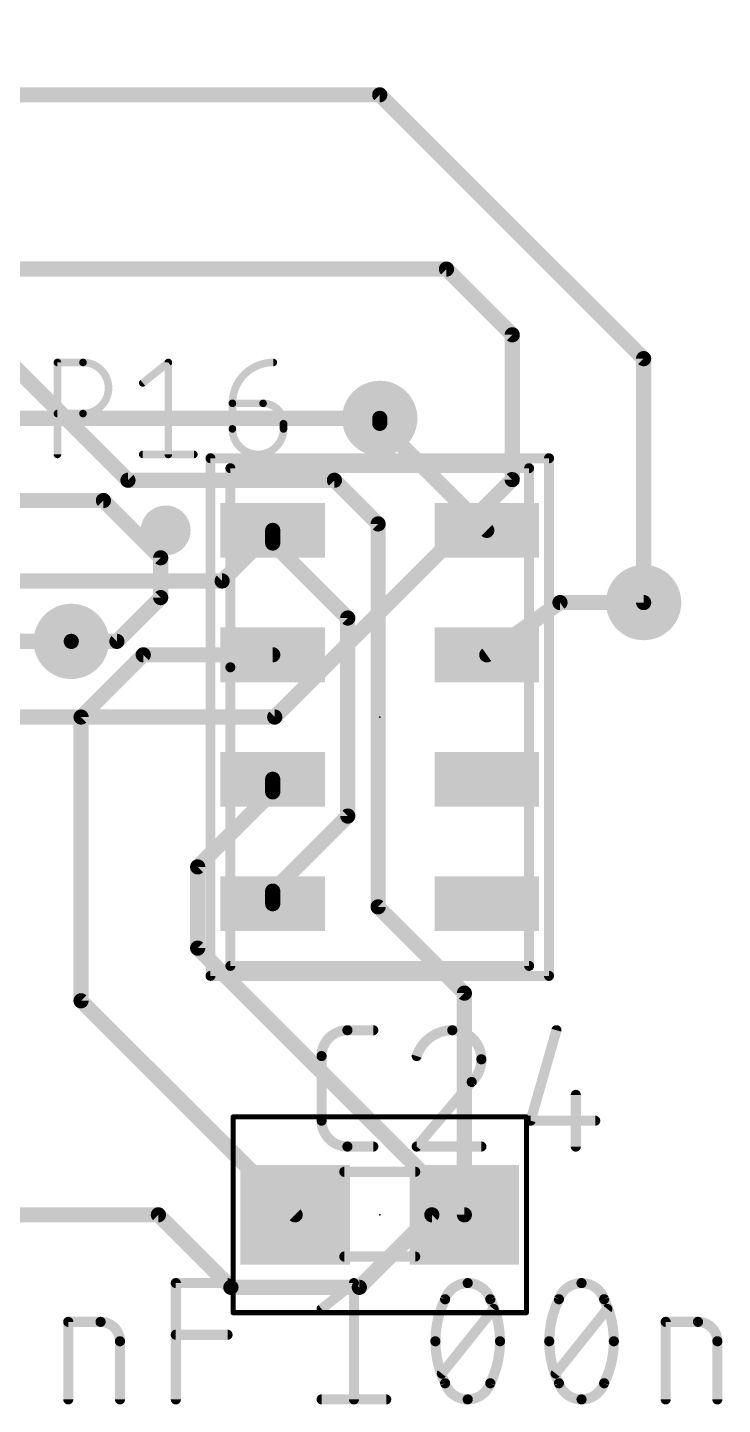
# Model space of a CAD drawing. Extents: x -6 to 135, y -6 to 36.
# Drawn here: x 117.46 to 124.44, y 9.09 to 22.93 of the extents above; entities that cross this region are included whole.
import ezdxf

# ---------------------------------------------------------------- set-up
doc = ezdxf.new("R2010")
doc.units = 0
for name, color, linetype in [('1', 12, 'CONTINUOUS'), ('16', 132, 'CONTINUOUS'), ('18', 110, 'CONTINUOUS'), ('21', 253, 'CONTINUOUS'), ('23', 53, 'CONTINUOUS'), ('25', 253, 'CONTINUOUS'), ('27', 253, 'CONTINUOUS'), ('39', 12, 'CONTINUOUS'), ('51', 253, 'CONTINUOUS')]:
    doc.layers.add(name, color=color, linetype=linetype)

# ---------------------------------------------------------------- blocks, each defined once
blk = doc.blocks.new('RECT')
blk.add_solid([(-0.5, -0.5), (0.5, -0.5), (-0.5, 0.5), (0.5, 0.5)])
blk = doc.blocks.new('ROUNDV')
at = {"const_width": 0.5}
blk.add_lwpolyline([(0, -0.25, 1), (0, 0.25, 1), (0, -0.25)], format="xyb", dxfattribs=at)

msp = doc.modelspace()

# ---------------------------------------------------------------- linework, layer by layer
at = {"layer": '1', "const_width": 0.1524}
for points in [[(118.4714, 18.3786), (114, 22.85)], [(121, 18.95), (121, 19)], [(122.075, 17.875), (121, 18.95)], [(120.5447, 18.3786), (118.4714, 18.3786)], [(120.9834, 17.9399), (120.5447, 18.3786)], [(120.9834, 14.0933), (120.9834, 17.9399)], [(119.417, 17.367), (119.925, 17.875)], [(119.925, 17.875), (119.925, 17.7483)], [(119.925, 17.7483), (120.6786, 16.9947)], [(119.417, 17.367), (114.433, 17.367)], [(122.81, 17.15), (122.075, 16.625)], [(123.65, 17.15), (122.81, 17.15)], [(120.6786, 16.9947), (120.6786, 15.0053)], [(116.2102, 16.7602), (117.9021, 16.7602)], [(118, 16), (118.625, 16.625)], [(118.625, 16.625), (119.925, 16.625)], [(118, 13.15), (118, 16)], [(119.925, 15.2483), (119.925, 15.375)], [(119.1714, 14.4947), (119.925, 15.2483)], [(120.6786, 15.0053), (119.925, 14.2517)], [(119.1714, 13.6786), (119.1714, 14.4947)], [(119.925, 14.2517), (119.925, 14.125)], [(121.85, 13.2267), (120.9834, 14.0933)], [(121.85, 11), (119.1714, 13.6786)], [(121.85, 11), (121.85, 13.2267)], [(120.15, 11), (118, 13.15)], [(118.7767, 11), (115.85, 11)], [(119.5053, 10.2714), (118.7767, 11)], [(121.5233, 11), (120.7947, 10.2714)], [(121.85, 11), (121.5233, 11)], [(120.7947, 10.2714), (119.5053, 10.2714)]]:
    msp.add_lwpolyline(points, dxfattribs=at)
at = {"layer": '1', "const_width": 0.0762}
for points in [[(121.0381, 19, 1), (120.9619, 19)], [(120.9619, 18.95, 1), (121.0381, 18.95)], [(121.0269, 18.9769, 1), (120.9731, 18.9231)], [(118.4714, 18.4167, 1), (118.4714, 18.3405)], [(118.4445, 18.3517, 1), (118.4983, 18.4055)], [(120.5716, 18.4055, 1), (120.5177, 18.3517)], [(120.5447, 18.3405, 1), (120.5447, 18.4167)], [(121.0215, 17.9399, 1), (120.9453, 17.9399)], [(120.9565, 17.9129, 1), (121.0103, 17.9668)], [(119.9631, 17.875, 1), (119.8869, 17.875)], [(119.9519, 17.8481, 1), (119.8981, 17.9019)], [(122.0481, 17.8481, 1), (122.1019, 17.9019)], [(119.9519, 17.7752, 1), (119.8981, 17.7213)], [(119.8869, 17.7483, 1), (119.9631, 17.7483)], [(119.3901, 17.3939, 1), (119.4439, 17.3401)], [(119.417, 17.3289, 1), (119.417, 17.4051)], [(122.81, 17.1881, 1), (122.81, 17.1119)], [(122.8321, 17.119, 1), (122.7879, 17.181)], [(123.65, 17.1119, 1), (123.65, 17.1881)], [(120.7167, 16.9947, 1), (120.6405, 16.9947)], [(120.6517, 16.9677, 1), (120.7055, 17.0216)], [(117.9021, 16.7221, 1), (117.9021, 16.7983)], [(118.625, 16.6631, 1), (118.625, 16.5869)], [(118.6519, 16.5981, 1), (118.5981, 16.6519)], [(119.925, 16.5869, 1), (119.925, 16.6631)], [(122.0529, 16.656, 1), (122.0971, 16.594)], [(118.0381, 16, 1), (117.9619, 16)], [(117.9731, 16.0269, 1), (118.0269, 15.9731)], [(119.9631, 15.375, 1), (119.8869, 15.375)], [(119.8869, 15.2483, 1), (119.9631, 15.2483)], [(119.9519, 15.2213, 1), (119.8981, 15.2752)], [(120.7055, 14.9784, 1), (120.6517, 15.0323)], [(120.6405, 15.0053, 1), (120.7167, 15.0053)], [(119.2095, 14.4947, 1), (119.1333, 14.4947)], [(119.1445, 14.5216, 1), (119.1983, 14.4677)], [(119.9631, 14.2517, 1), (119.8869, 14.2517)], [(119.8981, 14.2787, 1), (119.9519, 14.2248)], [(119.8869, 14.125, 1), (119.9631, 14.125)], [(121.0103, 14.1203, 1), (120.9565, 14.0664)], [(120.9453, 14.0933, 1), (121.0215, 14.0933)], [(119.1333, 13.6786, 1), (119.2095, 13.6786)], [(119.1983, 13.7055, 1), (119.1445, 13.6517)], [(121.8881, 13.2267, 1), (121.8119, 13.2267)], [(121.8231, 13.1998, 1), (121.8769, 13.2537)], [(117.9619, 13.15, 1), (118.0381, 13.15)], [(118.0269, 13.1769, 1), (117.9731, 13.1231)], [(118.8037, 11.0269, 1), (118.7498, 10.9731)], [(118.7767, 10.9619, 1), (118.7767, 11.0381)], [(120.1231, 10.9731, 1), (120.1769, 11.0269)], [(121.5233, 11.0381, 1), (121.5233, 10.9619)], [(121.5502, 10.9731, 1), (121.4963, 11.0269)], [(121.8231, 10.9731, 1), (121.8769, 11.0269)], [(121.85, 10.9619, 1), (121.85, 11.0381)], [(121.8119, 11, 1), (121.8881, 11)], [(119.5053, 10.3095, 1), (119.5053, 10.2333)], [(119.4784, 10.2445, 1), (119.5323, 10.2983)], [(120.7677, 10.2983, 1), (120.8216, 10.2445)], [(120.7947, 10.2333, 1), (120.7947, 10.3095)]]:
    msp.add_lwpolyline(points, format="xyb", dxfattribs=at)
at = {"layer": '16', "const_width": 0.1524}
for points in [[(121, 22.25), (15.5, 22.25)], [(123.65, 19.6), (121, 22.25)], [(121.6702, 20.5), (18.9746, 20.5)], [(122.3306, 19.8396), (121.6702, 20.5)], [(122.3306, 18.3854), (122.3306, 19.8396)], [(123.65, 17.15), (123.65, 19.6)], [(115, 19), (121, 19)], [(119.9452, 16), (122.3306, 18.3854)], [(116.575, 18.175), (118.225, 18.175)], [(118.225, 18.175), (118.8, 17.6)], [(118.8, 17.6), (118.8, 17.2)], [(118.8, 17.2), (118.3602, 16.7602)], [(118.3602, 16.7602), (117.9021, 16.7602)], [(119.9452, 16), (113, 16)]]:
    msp.add_lwpolyline(points, dxfattribs=at)
at = {"layer": '16', "const_width": 0.0762}
for points in [[(121.0269, 22.2769, 1), (120.9731, 22.2231)], [(121, 22.2119, 1), (121, 22.2881)], [(121.6971, 20.5269, 1), (121.6432, 20.4731)], [(121.6702, 20.4619, 1), (121.6702, 20.5381)], [(122.3687, 19.8396, 1), (122.2925, 19.8396)], [(122.3037, 19.8126, 1), (122.3575, 19.8665)], [(123.6881, 19.6, 1), (123.6119, 19.6)], [(123.6231, 19.5731, 1), (123.6769, 19.6269)], [(121, 18.9619, 1), (121, 19.0381)], [(122.2925, 18.3854, 1), (122.3687, 18.3854)], [(122.3575, 18.3585, 1), (122.3037, 18.4123)], [(118.2519, 18.2019, 1), (118.1981, 18.1481)], [(118.225, 18.1369, 1), (118.225, 18.2131)], [(118.8381, 17.6, 1), (118.7619, 17.6)], [(118.7731, 17.5731, 1), (118.8269, 17.6269)], [(118.7619, 17.2, 1), (118.8381, 17.2)], [(118.8269, 17.1731, 1), (118.7731, 17.2269)], [(123.6119, 17.15, 1), (123.6881, 17.15)], [(117.9021, 16.7983, 1), (117.9021, 16.7221)], [(118.3333, 16.7871, 1), (118.3871, 16.7333)], [(118.3602, 16.7221, 1), (118.3602, 16.7983)], [(119.9183, 16.0269, 1), (119.9721, 15.9731)], [(119.9452, 15.9619, 1), (119.9452, 16.0381)]]:
    msp.add_lwpolyline(points, format="xyb", dxfattribs=at)
at = {"layer": '21', "const_width": 0.25}
msp.add_lwpolyline([(118.85, 17.75, 1), (118.85, 18, 1), (118.85, 17.75)], format="xyb", dxfattribs=at)
at = {"layer": '23'}
for p in [(121, 16), (121, 11)]:
    msp.add_point(p, dxfattribs=at)
at = {"layer": '25'}
for points, const_width in [([(117.7631, 18.6381), (117.7631, 19.5619)], 0.0762), ([(117.7631, 19.5619), (118.0197, 19.5619)], 0.0762), ([(118.6201, 19.3566), (118.8767, 19.5619)], 0.0762), ([(118.8767, 19.5619), (118.8767, 18.6381)], 0.0762), ([(119.5201, 19.1513), (119.828, 19.1513)], 0.0762), ([(119.5201, 18.8947), (119.5201, 19.1513)], 0.0762), ([(118.0197, 19.0487), (117.7631, 19.0487)], 0.0762), ([(120.0333, 18.946), (120.0333, 18.8947)], 0.0762), ([(118.6201, 18.6381), (119.1333, 18.6381)], 0.0762), ([(120.6754, 12.8542), (120.9351, 12.8542)], 0.1016), ([(122.7743, 12.8542), (122.5146, 11.9454)], 0.1016), ([(120.4158, 11.9454), (120.4158, 12.5946)], 0.1016), ([(121.9234, 12.3349), (121.3716, 11.6858)], 0.1016), ([(122.969, 12.2051), (122.969, 11.6858)], 0.1016), ([(122.5146, 11.9454), (123.1637, 11.9454)], 0.1016), ([(120.9351, 11.6858), (120.6754, 11.6858)], 0.1016), ([(121.3716, 11.6858), (122.0207, 11.6858)], 0.1016)]:
    msp.add_lwpolyline(points, dxfattribs=dict(at, const_width=const_width))
for points, const_width in [([(117.7631, 19.581, 1), (117.7631, 19.5429)], 0.0381), ([(117.7822, 19.5619, 1), (117.7441, 19.5619)], 0.0381), ([(118.0197, 19.0487, 1), (118.0197, 19.5619)], 0.0762), ([(118.0197, 19.581, 1), (118.0197, 19.5429)], 0.0381), ([(118.0197, 19.5429, 1), (118.0197, 19.581)], 0.0381), ([(118.8957, 19.5619, 1), (118.8576, 19.5619)], 0.0381), ([(118.8886, 19.547, 1), (118.8648, 19.5768)], 0.0381), ([(119.9307, 19.5619, 0.4142), (119.5201, 19.1513)], 0.0762), ([(119.9307, 19.5429, 1), (119.9307, 19.5809)], 0.0381), ([(118.6082, 19.3715, 1), (118.632, 19.3417)], 0.0381), ([(119.5201, 19.1704, 1), (119.5201, 19.1323)], 0.0381), ([(119.5391, 19.1513, 1), (119.501, 19.1513)], 0.0381), ([(119.501, 19.1513, 1), (119.5391, 19.1513)], 0.0381), ([(119.828, 19.1704, 1), (119.828, 19.1323)], 0.0381), ([(120.0333, 18.946, 0.4142), (119.828, 19.1513)], 0.0762), ([(119.828, 19.1323, 1), (119.828, 19.1704)], 0.0381), ([(117.7631, 19.0677, 1), (117.7631, 19.0296)], 0.0381), ([(118.0197, 19.0677, 1), (118.0197, 19.0296)], 0.0381), ([(118.0197, 19.0296, 1), (118.0197, 19.0677)], 0.0381), ([(120.0524, 18.946, 1), (120.0143, 18.946)], 0.0381), ([(120.0143, 18.946, 1), (120.0524, 18.946)], 0.0381), ([(119.5201, 18.8947, 1), (120.0333, 18.8947)], 0.0762), ([(119.5391, 18.8947, 1), (119.501, 18.8947)], 0.0381), ([(119.501, 18.8947, 1), (119.5391, 18.8947)], 0.0381), ([(120.0524, 18.8947, 1), (120.0143, 18.8947)], 0.0381), ([(120.0143, 18.8947, 1), (120.0524, 18.8947)], 0.0381), ([(118.6201, 18.6572, 1), (118.6201, 18.6191)], 0.0381), ([(119.1333, 18.6191, 1), (119.1333, 18.6572)], 0.0381), ([(117.7441, 18.6381, 1), (117.7822, 18.6381)], 0.0381), ([(118.8576, 18.6381, 1), (118.8957, 18.6381)], 0.0381), ([(120.6754, 12.8542, 0.4142), (120.4158, 12.5946)], 0.1016), ([(120.6754, 12.8796, 1), (120.6754, 12.8288)], 0.0508), ([(120.6754, 12.8288, 1), (120.6754, 12.8796)], 0.0508), ([(120.9351, 12.8288, 1), (120.9351, 12.8796)], 0.0508), ([(121.7286, 12.8542, 0.3252), (121.3716, 12.5946)], 0.1016), ([(122.0207, 12.5621, 0.4142), (121.7286, 12.8542)], 0.1016), ([(121.7286, 12.8796, 1), (121.7286, 12.8288)], 0.0508), ([(121.7286, 12.8288, 1), (121.7286, 12.8796)], 0.0508), ([(122.7987, 12.8472, 1), (122.7498, 12.8612)], 0.0508), ([(120.4412, 12.5946, 1), (120.3904, 12.5946)], 0.0508), ([(120.3904, 12.5946, 1), (120.4412, 12.5946)], 0.0508), ([(121.3475, 12.6024, 1), (121.3958, 12.5867)], 0.0508), ([(121.9234, 12.3349, 0.2053), (122.0207, 12.5621)], 0.1016), ([(122.0461, 12.5621, 1), (121.9953, 12.5621)], 0.0508), ([(121.9953, 12.5621, 1), (122.0461, 12.5621)], 0.0508), ([(121.9058, 12.3533, 1), (121.9409, 12.3165)], 0.0508), ([(121.9427, 12.3185, 1), (121.904, 12.3514)], 0.0508), ([(122.9944, 12.2051, 1), (122.9436, 12.2051)], 0.0508), ([(120.4158, 11.9454, 0.4142), (120.6754, 11.6858)], 0.1016), ([(120.4412, 11.9454, 1), (120.3904, 11.9454)], 0.0508), ([(120.3904, 11.9454, 1), (120.4412, 11.9454)], 0.0508), ([(122.5146, 11.9708, 1), (122.5146, 11.92)], 0.0508), ([(122.4902, 11.9524, 1), (122.539, 11.9385)], 0.0508), ([(123.1637, 11.92, 1), (123.1637, 11.9708)], 0.0508), ([(120.6754, 11.7112, 1), (120.6754, 11.6604)], 0.0508), ([(120.6754, 11.6604, 1), (120.6754, 11.7112)], 0.0508), ([(120.9351, 11.6604, 1), (120.9351, 11.7112)], 0.0508), ([(121.3716, 11.7112, 1), (121.3716, 11.6604)], 0.0508), ([(121.3523, 11.7023, 1), (121.391, 11.6693)], 0.0508), ([(122.0207, 11.6604, 1), (122.0207, 11.7112)], 0.0508), ([(122.9436, 11.6858, 1), (122.9944, 11.6858)], 0.0508)]:
    msp.add_lwpolyline(points, format="xyb", dxfattribs=dict(at, const_width=const_width))
at = {"layer": '27', "const_width": 0.1016}
for points in [[(118.952, 9.1458), (118.952, 10.3142)], [(118.952, 10.3142), (119.4712, 10.3142)], [(120.4158, 10.0546), (120.7404, 10.3142)], [(120.7404, 10.3142), (120.7404, 9.1458)], [(121.6237, 9.4054), (122.143, 10.0546)], [(122.7667, 9.4054), (123.286, 10.0546)], [(117.8716, 9.1458), (117.8716, 9.9247)], [(117.8716, 9.9247), (118.1962, 9.9247)], [(123.8716, 9.1458), (123.8716, 9.9247)], [(123.8716, 9.9247), (124.1962, 9.9247)], [(118.952, 9.7949), (119.4712, 9.7949)], [(118.3909, 9.73), (118.3909, 9.1458)], [(124.3909, 9.73), (124.3909, 9.1458)], [(120.4158, 9.1458), (121.0649, 9.1458)]]:
    msp.add_lwpolyline(points, dxfattribs=at)
at = {"layer": '27'}
for points, const_width in [([(118.9774, 10.3142, 1), (118.9266, 10.3142)], 0.0508), ([(118.952, 10.3396, 1), (118.952, 10.2888)], 0.0508), ([(119.4712, 10.2888, 1), (119.4712, 10.3396)], 0.0508), ([(120.7658, 10.3142, 1), (120.715, 10.3142)], 0.0508), ([(120.7562, 10.2944, 1), (120.7245, 10.334)], 0.0508), ([(121.8834, 10.3142, 0.3205), (121.6562, 10.1519)], 0.1016), ([(121.8833, 10.3396, 1), (121.8834, 10.2888)], 0.0508), ([(122.1105, 10.1519, 0.3205), (121.8834, 10.3142)], 0.1016), ([(121.8833, 10.2888, 1), (121.8834, 10.3396)], 0.0508), ([(123.0263, 10.3142, 0.3205), (122.7992, 10.1519)], 0.1016), ([(123.2535, 10.1519, 0.3205), (123.0263, 10.3142)], 0.1016), ([(123.0263, 10.3396, 1), (123.0263, 10.2888)], 0.0508), ([(123.0263, 10.2888, 1), (123.0263, 10.3396)], 0.0508), ([(120.3999, 10.0744, 1), (120.4317, 10.0347)], 0.0508), ([(121.6562, 10.1519, 0.1139), (121.5588, 9.73)], 0.1016), ([(121.6321, 10.1602, 1), (121.6802, 10.1437)], 0.0508), ([(121.679, 10.1408, 1), (121.6333, 10.1631)], 0.0508), ([(122.1334, 10.1631, 1), (122.0877, 10.1408)], 0.0508), ([(122.2079, 9.73, 0.1139), (122.1105, 10.1519)], 0.1016), ([(122.0865, 10.1437, 1), (122.1346, 10.1602)], 0.0508), ([(122.1628, 10.0387, 1), (122.1232, 10.0704)], 0.0508), ([(122.7992, 10.1519, 0.1139), (122.7018, 9.73)], 0.1016), ([(122.7751, 10.1602, 1), (122.8232, 10.1437)], 0.0508), ([(122.822, 10.1408, 1), (122.7763, 10.1631)], 0.0508), ([(123.2764, 10.1631, 1), (123.2307, 10.1408)], 0.0508), ([(123.3509, 9.73, 0.1139), (123.2535, 10.1519)], 0.1016), ([(123.2295, 10.1437, 1), (123.2776, 10.1602)], 0.0508), ([(123.3058, 10.0387, 1), (123.2662, 10.0704)], 0.0508), ([(117.897, 9.9247, 1), (117.8462, 9.9247)], 0.0508), ([(117.8716, 9.9501, 1), (117.8716, 9.8993)], 0.0508), ([(118.3909, 9.73, 0.4142), (118.1962, 9.9247)], 0.1016), ([(118.1962, 9.9501, 1), (118.1962, 9.8993)], 0.0508), ([(118.1962, 9.8993, 1), (118.1962, 9.9501)], 0.0508), ([(123.897, 9.9247, 1), (123.8462, 9.9247)], 0.0508), ([(123.8716, 9.9501, 1), (123.8716, 9.8993)], 0.0508), ([(124.3909, 9.73, 0.4142), (124.1962, 9.9247)], 0.1016), ([(124.1962, 9.9501, 1), (124.1962, 9.8993)], 0.0508), ([(124.1962, 9.8993, 1), (124.1962, 9.9501)], 0.0508), ([(118.952, 9.8203, 1), (118.952, 9.7695)], 0.0508), ([(119.4712, 9.7695, 1), (119.4712, 9.8203)], 0.0508), ([(118.4163, 9.73, 1), (118.3655, 9.73)], 0.0508), ([(118.3655, 9.73, 1), (118.4163, 9.73)], 0.0508), ([(121.5588, 9.73, 0.1139), (121.6562, 9.3081)], 0.1016), ([(121.5842, 9.73, 1), (121.5334, 9.73)], 0.0508), ([(121.5334, 9.73, 1), (121.5842, 9.73)], 0.0508), ([(122.1105, 9.3081, 0.1139), (122.2079, 9.73)], 0.1016), ([(122.2333, 9.73, 1), (122.1825, 9.73)], 0.0508), ([(122.1825, 9.73, 1), (122.2333, 9.73)], 0.0508), ([(122.7018, 9.73, 0.1139), (122.7992, 9.3081)], 0.1016), ([(122.7272, 9.73, 1), (122.6764, 9.73)], 0.0508), ([(122.6764, 9.73, 1), (122.7272, 9.73)], 0.0508), ([(123.2535, 9.3081, 0.1139), (123.3509, 9.73)], 0.1016), ([(123.3763, 9.73, 1), (123.3255, 9.73)], 0.0508), ([(123.3255, 9.73, 1), (123.3763, 9.73)], 0.0508), ([(124.4163, 9.73, 1), (124.3655, 9.73)], 0.0508), ([(124.3655, 9.73, 1), (124.4163, 9.73)], 0.0508), ([(121.6039, 9.4213, 1), (121.6435, 9.3896)], 0.0508), ([(122.7469, 9.4213, 1), (122.7865, 9.3896)], 0.0508), ([(121.6802, 9.3163, 1), (121.6321, 9.2998)], 0.0508), ([(121.6562, 9.3081, 0.3205), (121.8834, 9.1458)], 0.1016), ([(121.6333, 9.2969, 1), (121.679, 9.3192)], 0.0508), ([(121.8834, 9.1458, 0.3205), (122.1105, 9.3081)], 0.1016), ([(122.0877, 9.3192, 1), (122.1334, 9.2969)], 0.0508), ([(122.1346, 9.2998, 1), (122.0865, 9.3163)], 0.0508), ([(122.8232, 9.3163, 1), (122.7751, 9.2998)], 0.0508), ([(122.7992, 9.3081, 0.3205), (123.0263, 9.1458)], 0.1016), ([(122.7763, 9.2969, 1), (122.822, 9.3192)], 0.0508), ([(123.0263, 9.1458, 0.3205), (123.2535, 9.3081)], 0.1016), ([(123.2307, 9.3192, 1), (123.2764, 9.2969)], 0.0508), ([(123.2776, 9.2998, 1), (123.2295, 9.3163)], 0.0508), ([(117.8462, 9.1458, 1), (117.897, 9.1458)], 0.0508), ([(118.3655, 9.1458, 1), (118.4163, 9.1458)], 0.0508), ([(118.9266, 9.1458, 1), (118.9774, 9.1458)], 0.0508), ([(120.4158, 9.1712, 1), (120.4158, 9.1204)], 0.0508), ([(120.715, 9.1458, 1), (120.7658, 9.1458)], 0.0508), ([(121.0649, 9.1204, 1), (121.0649, 9.1712)], 0.0508), ([(121.8833, 9.1712, 1), (121.8834, 9.1204)], 0.0508), ([(121.8833, 9.1204, 1), (121.8834, 9.1712)], 0.0508), ([(123.0263, 9.1712, 1), (123.0263, 9.1204)], 0.0508), ([(123.0263, 9.1204, 1), (123.0263, 9.1712)], 0.0508), ([(123.8462, 9.1458, 1), (123.897, 9.1458)], 0.0508), ([(124.3655, 9.1458, 1), (124.4163, 9.1458)], 0.0508)]:
    msp.add_lwpolyline(points, format="xyb", dxfattribs=dict(at, const_width=const_width))
at = {"layer": '39'}
for points, const_width in [([(119.3, 13.4), (119.3, 18.6)], 0.1), ([(119.3, 18.6), (122.7, 18.6)], 0.1), ([(122.7, 18.6), (122.7, 13.4)], 0.1), ([(122.7, 13.4), (119.3, 13.4)], 0.1), ([(119.527, 11.983), (122.473, 11.983)], 0.0508), ([(119.527, 10.017), (119.527, 11.983)], 0.0508), ([(122.473, 11.983), (122.473, 10.017)], 0.0508), ([(122.473, 10.017), (119.527, 10.017)], 0.0508)]:
    msp.add_lwpolyline(points, dxfattribs=dict(at, const_width=const_width))
for points, const_width in [([(119.325, 18.6, 1), (119.275, 18.6)], 0.05), ([(119.3, 18.625, 1), (119.3, 18.575)], 0.05), ([(122.725, 18.6, 1), (122.675, 18.6)], 0.05), ([(122.7, 18.575, 1), (122.7, 18.625)], 0.05), ([(119.3, 13.425, 1), (119.3, 13.375)], 0.05), ([(119.275, 13.4, 1), (119.325, 13.4)], 0.05), ([(122.675, 13.4, 1), (122.725, 13.4)], 0.05), ([(122.7, 13.375, 1), (122.7, 13.425)], 0.05), ([(119.527, 11.9957, 1), (119.527, 11.9703)], 0.0254), ([(119.5397, 11.983, 1), (119.5143, 11.983)], 0.0254), ([(122.4857, 11.983, 1), (122.4603, 11.983)], 0.0254), ([(122.473, 11.9703, 1), (122.473, 11.9957)], 0.0254), ([(119.527, 10.0297, 1), (119.527, 10.0043)], 0.0254), ([(119.5143, 10.017, 1), (119.5397, 10.017)], 0.0254), ([(122.4603, 10.017, 1), (122.4857, 10.017)], 0.0254), ([(122.473, 10.0043, 1), (122.473, 10.0297)], 0.0254)]:
    msp.add_lwpolyline(points, format="xyb", dxfattribs=dict(at, const_width=const_width))
at = {"layer": '51'}
for points, const_width in [([(119.5, 16.5), (119.5, 18.5)], 0.1), ([(119.5, 18.5), (122.5, 18.5)], 0.1), ([(122.5, 13.5), (122.5, 18.5)], 0.1), ([(119.5, 13.5), (119.5, 16.5)], 0.1), ([(119.5, 13.5), (122.5, 13.5)], 0.1), ([(120.644, 11.432), (121.356, 11.432)], 0.1016), ([(120.644, 10.581), (121.356, 10.581)], 0.1016)]:
    msp.add_lwpolyline(points, dxfattribs=dict(at, const_width=const_width))
for points, const_width in [([(119.525, 18.5, 1), (119.475, 18.5)], 0.05), ([(119.5, 18.525, 1), (119.5, 18.475)], 0.05), ([(122.525, 18.5, 1), (122.475, 18.5)], 0.05), ([(122.5, 18.475, 1), (122.5, 18.525)], 0.05), ([(119.525, 16.5, 1), (119.475, 16.5)], 0.05), ([(119.475, 16.5, 1), (119.525, 16.5)], 0.05), ([(119.5, 13.525, 1), (119.5, 13.475)], 0.05), ([(119.475, 13.5, 1), (119.525, 13.5)], 0.05), ([(122.475, 13.5, 1), (122.525, 13.5)], 0.05), ([(122.5, 13.475, 1), (122.5, 13.525)], 0.05), ([(120.644, 11.4574, 1), (120.644, 11.4066)], 0.0508), ([(121.356, 11.4066, 1), (121.356, 11.4574)], 0.0508), ([(120.644, 10.6064, 1), (120.644, 10.5556)], 0.0508), ([(121.356, 10.5556, 1), (121.356, 10.6064)], 0.0508)]:
    msp.add_lwpolyline(points, format="xyb", dxfattribs=dict(at, const_width=const_width))

# ---------------------------------------------------------------- block references
at = {"layer": '1', "xscale": 0.55, "yscale": 1.05, "rotation": 270}
for p in [(119.925, 17.875), (122.075, 17.875), (119.925, 16.625), (122.075, 16.625), (119.925, 15.375), (122.075, 15.375), (119.925, 14.125), (122.075, 14.125)]:
    msp.add_blockref('RECT', p, dxfattribs=at)
at = {"layer": '1', "xscale": 1.1}
for p in [(120.15, 11), (121.85, 11)]:
    msp.add_blockref('RECT', p, dxfattribs=at)
at = {"layer": '18', "xscale": 0.7564, "yscale": 0.7564}
for p in [(121, 19), (121, 19), (123.65, 17.15), (123.65, 17.15), (117.9021, 16.7602), (117.9021, 16.7602)]:
    msp.add_blockref('ROUNDV', p, dxfattribs=at)
at = {"layer": '51', "xscale": 0.5001, "yscale": 0.95}
for p in [(120.4119, 11.0051), (121.5803, 11.0051)]:
    msp.add_blockref('RECT', p, dxfattribs=at)

doc.saveas('drawing.dxf')
